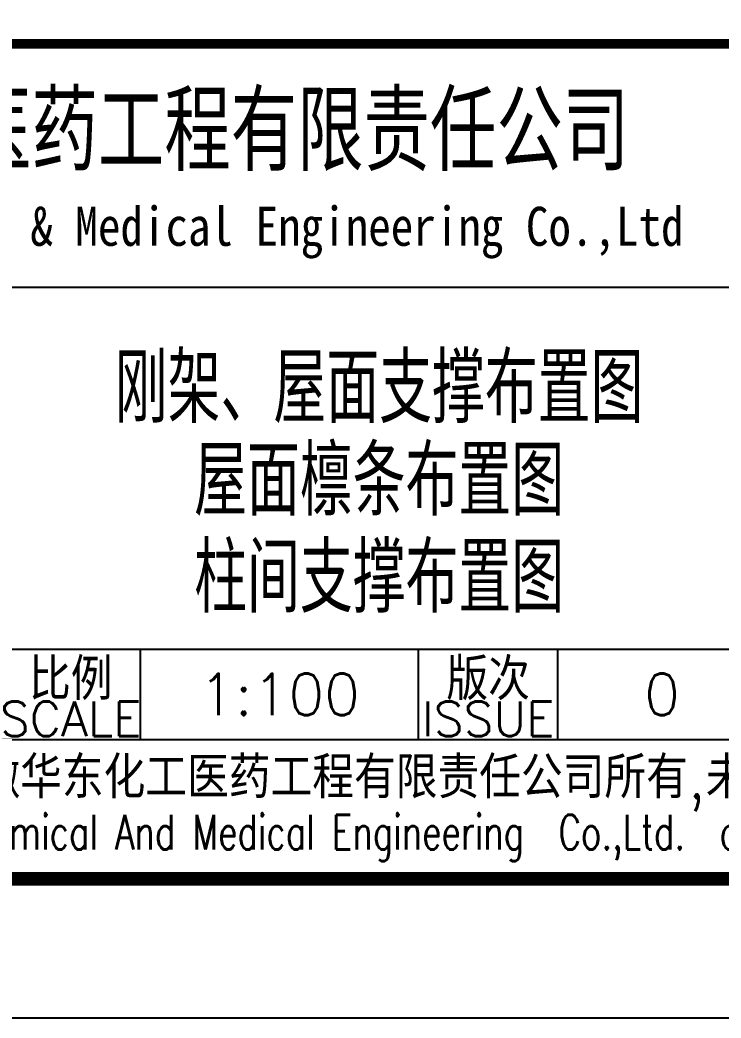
# Model space of a CAD drawing. Header units: millimetres. Extents: x 865974 to 875117, y 41124 to 44891.
# Drawn here: x 869574.3 to 869624.7, y 41123.6 to 41195.3 of the extents above; entities that cross this region are included whole.
import ezdxf
from ezdxf.enums import TextEntityAlignment as Align

# ---------------------------------------------------------------- set-up
doc = ezdxf.new("R2010")
doc.units = ezdxf.units.MM
doc.header["$LTSCALE"] = 1000
doc.header["$MEASUREMENT"] = 0
doc.layers.add('PUB_TEXT', color=7, linetype='Continuous')
doc.styles.add('ECEC_TQ', font='txt_l.shx', dxfattribs={"bigfont": 'hztxt_l.shx'})
doc.styles.add('ECEC_TQ_S', font='')
doc.styles.add('TS', font='tssdeng.shx', dxfattribs={"width": 0.8, "height": 2.5, "bigfont": 'tssdchn.shx'})
doc.styles.get('ECEC_TQ_S').set_extended_font_data('SimSun')

msp = doc.modelspace()

# ---------------------------------------------------------------- linework, layer by layer
for p, q in [((869517.937, 41176.104), (869627.937, 41176.104)), ((869572.937, 41150.104), (869697.937, 41150.104)), ((869582.937, 41143.604), (869582.937, 41150.104)), ((869602.937, 41143.604), (869602.937, 41150.104)), ((869612.937, 41143.604), (869612.937, 41150.104)), ((869517.937, 41143.604), (869697.937, 41143.604)), ((869517.937, 41133.604), (869697.937, 41133.604)), ((869707.937, 41123.604), (868866.937, 41123.604))]:
    msp.add_line(p, q)
at = {"color": 0, "const_width": 1}
msp.add_lwpolyline([(869697.937, 41133.604), (868891.937, 41133.604), (868891.937, 41707.604), (869697.937, 41707.604)], close=True, dxfattribs=at)
at = {"const_width": 0.7}
msp.add_lwpolyline([(869697.937, 41193.604), (869517.937, 41193.604)], dxfattribs=at)

# ---------------------------------------------------------------- texts
for s, height, style, width, p in [('安徽华东化工医药工程有限责任公司', 5, 'ECEC_TQ_S', 0.7, (869579.886, 41187.604)), ('Anhui Huadong Chemical & Medical Engineering Co.,Ltd', 2.8, 'ECEC_TQ_S', 0.85, (869579.886, 41180.104)), ('The proprietary right of this document belongs to Anhui Huadong Chemical And Medical Engineering  Co.,Ltd.  and any replication or transfer to the 3rd. side is forbidden without its permission. ', 2.5, 'ECEC_TQ', 0.72, (869607.937, 41136.604))]:
    msp.add_text(s, height=height, dxfattribs=dict(style=style, width=width)).set_placement(p, align=Align.MIDDLE)
at = {"style": 'ECEC_TQ'}
for s, height, p in [('比例', 3, (869577.937, 41148.104)), ('版次', 3, (869607.937, 41148.104)), ('SCALE', 2.5, (869577.937, 41145.104)), ('ISSUE', 2.5, (869607.937, 41145.104)), ('本文件专有权属安徽华东化工医药工程有限责任公司所有,未经许可不得复制或转让给第三方', 3, (869607.937, 41140.604))]:
    msp.add_text(s, height=height, dxfattribs=at).set_placement(p, align=Align.MIDDLE)
for tag, text, p in [('1:100', '1:100', (869592.937, 41146.854)), ('0', '0', (869620.437, 41146.854))]:
    msp.add_attdef(tag, text=text, height=3, dxfattribs=at).set_placement(p, align=Align.MIDDLE)
at = {"layer": 'PUB_TEXT', "style": 'TS', "width": 0.8}
for s, p in [('刚架、屋面支撑布置图', (869600.103, 41169.111)), ('屋面檩条布置图', (869600.103, 41162.467)), ('柱间支撑布置图', (869600.103, 41155.485))]:
    msp.add_text(s, height=5, dxfattribs=at).set_placement(p, align=Align.MIDDLE)

doc.saveas('drawing.dxf')
